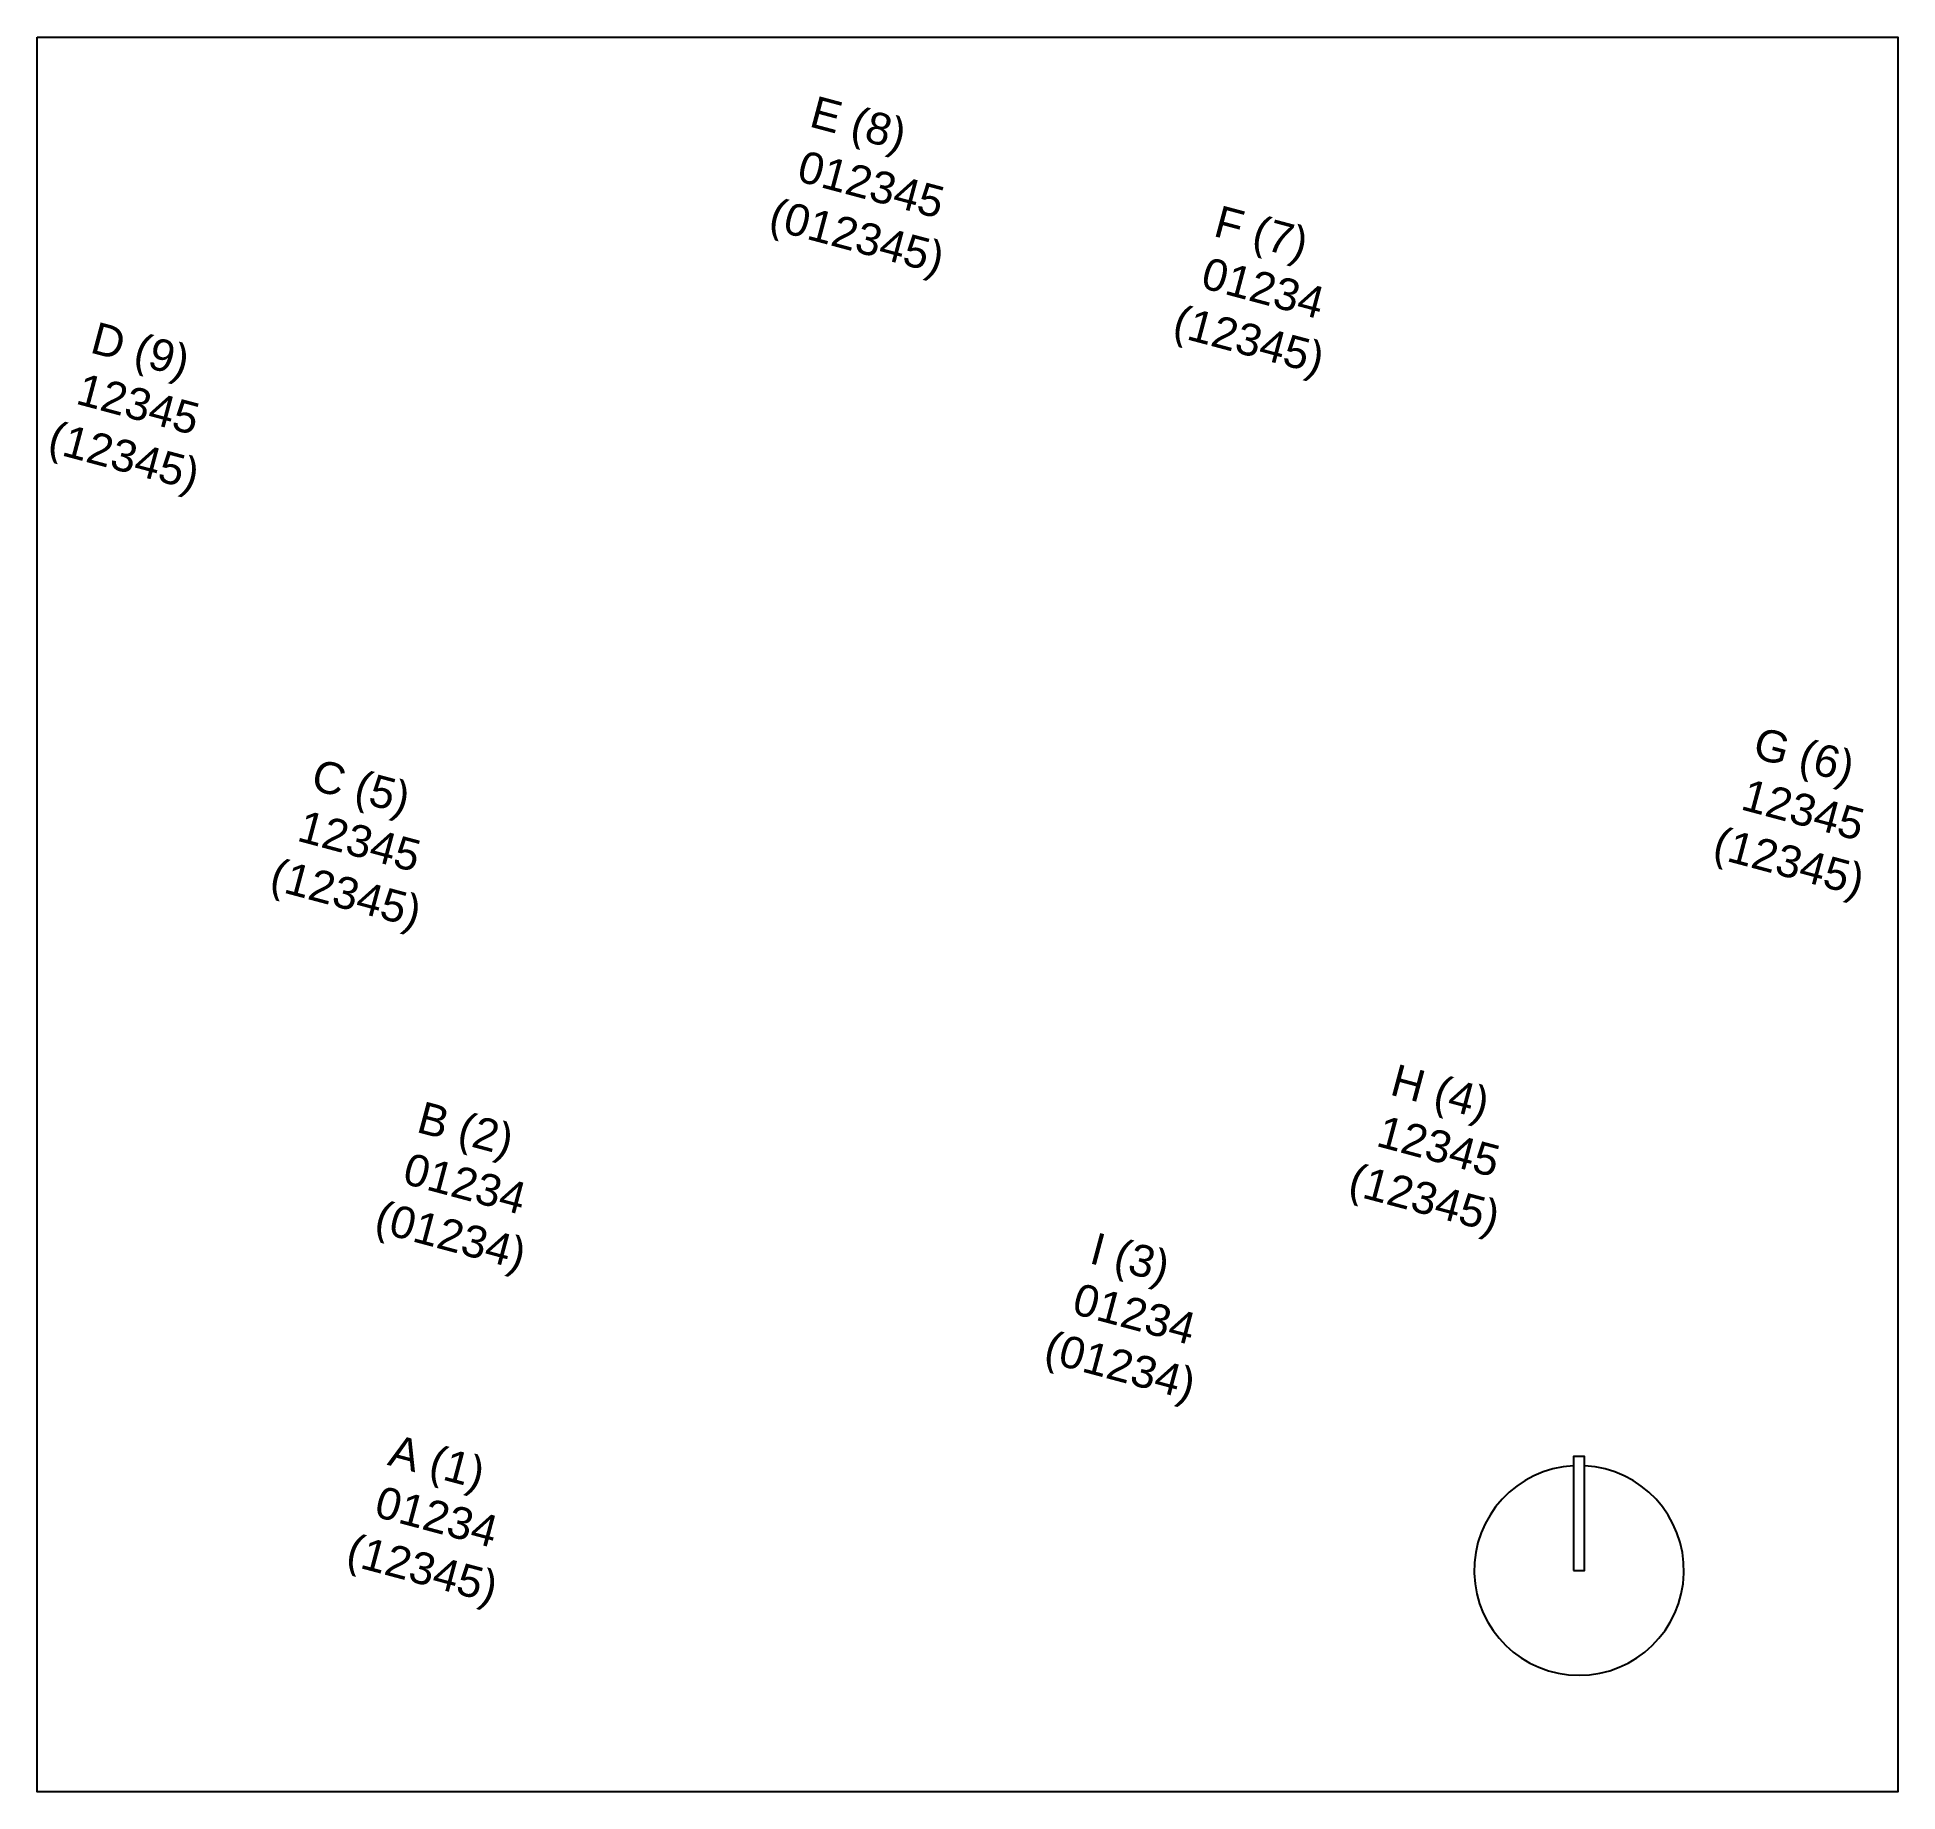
# Paper-space layout 'Plan' of a CAD drawing. Header units: inches. Extents: x 0.71 to 3.22, y 1.14 to 3.51.
import ezdxf

# ---------------------------------------------------------------- set-up
doc = ezdxf.new("R2010")
doc.units = ezdxf.units.IN
doc.header["$LTSCALE"] = 48
doc.header["$MEASUREMENT"] = 0
doc.styles.add('Keyplan', font='arial.ttf')

psp = doc.layouts.new('Plan')

# ---------------------------------------------------------------- linework, layer by layer
for points in [[(0.71, 3.5114), (3.2244, 3.5114), (3.2244, 1.14), (0.71, 1.14)], [(2.7861, 1.4392), (2.801, 1.4392), (2.801, 1.5932), (2.7861, 1.5932)]]:
    psp.add_lwpolyline(points, close=True)
psp.add_arc((2.7936, 1.4392), 0.1417, 93.0127, 86.9873)

# ---------------------------------------------------------------- texts
at = {"linetype": 'Continuous', "lineweight": -2, "style": 'Keyplan'}
for s, p in [('E (8)', (1.7516, 3.3912)), (' 012345', (1.7186, 3.322)), ('(012345)', (1.6964, 3.253)), ('F (7)', (2.2978, 3.2432)), (' 01234', (2.2644, 3.1777)), ('(12345)', (2.2422, 3.1087)), ('D (9)', (0.7798, 3.0857)), (' 12345', (0.7443, 3.0208)), ('(12345)', (0.7221, 2.9518)), ('G (6)', (3.0264, 2.5383)), ('C (5)', (1.0779, 2.4952)), (' 12345', (2.9943, 2.4725)), ('12345', (1.0594, 2.4258)), ('(12345)', (2.9721, 2.4035)), ('(12345)', (1.022, 2.3608)), (' H (4)', (2.5202, 2.087)), ('B (2)', (1.2208, 2.0322)), (' 12345', (2.5016, 2.0176)), (' 01234', (1.1857, 1.9672)), ('(12345)', (2.4794, 1.9486)), ('(01234)', (1.1635, 1.8982)), ('I (3)', (2.13, 1.855)), (' 01234', (2.0904, 1.7912)), ('(01234)', (2.0682, 1.7222)), (' A (1)', (1.1659, 1.5864)), (' 01234', (1.1474, 1.517)), ('(12345)', (1.1252, 1.448))]:
    psp.add_text(s, height=0.043, rotation=345.0492, dxfattribs=at).set_placement(p)

doc.saveas('drawing.dxf')
